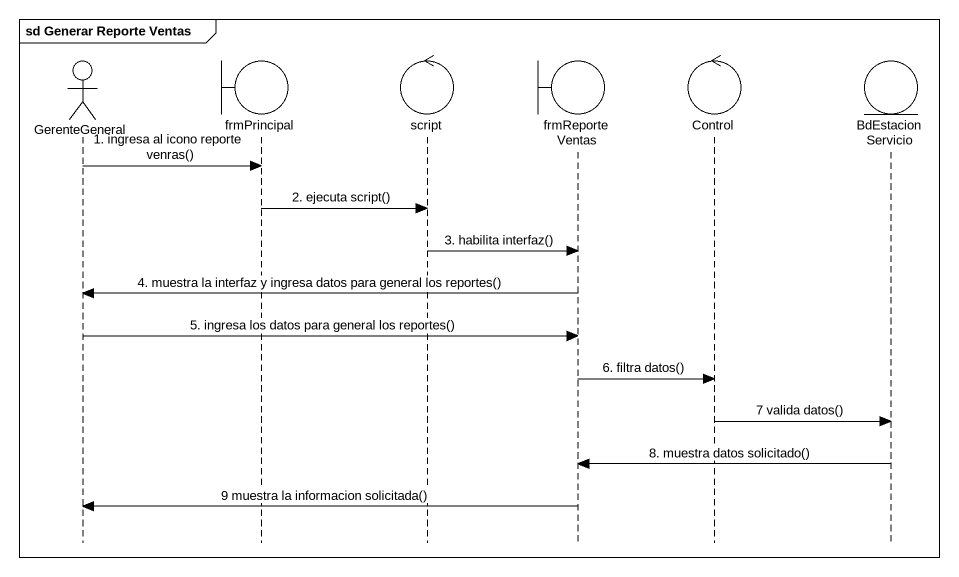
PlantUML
@startuml
mainframe sd Generar Reporte Ventas
hide footbox
actor GerenteGeneral
boundary frmPrincipal
control script
boundary frmReporteVentas
control "Control" as Control_
entity BdEstacionServicio

GerenteGeneral -> frmPrincipal : 1. ingresa al icono reporte venras()
frmPrincipal -> script : 2. ejecuta script()
script -> frmReporteVentas : 3. habilita interfaz()
frmReporteVentas -> GerenteGeneral : 4. muestra la interfaz y ingresa datos para general los reportes()
GerenteGeneral -> frmReporteVentas : 5. ingresa los datos para general los reportes()
frmReporteVentas -> Control_ : 6. filtra datos()
Control_ -> BdEstacionServicio : 7 valida datos()
BdEstacionServicio -> frmReporteVentas : 8. muestra datos solicitado()
frmReporteVentas -> GerenteGeneral : 9 muestra la informacion solicitada()
@enduml
